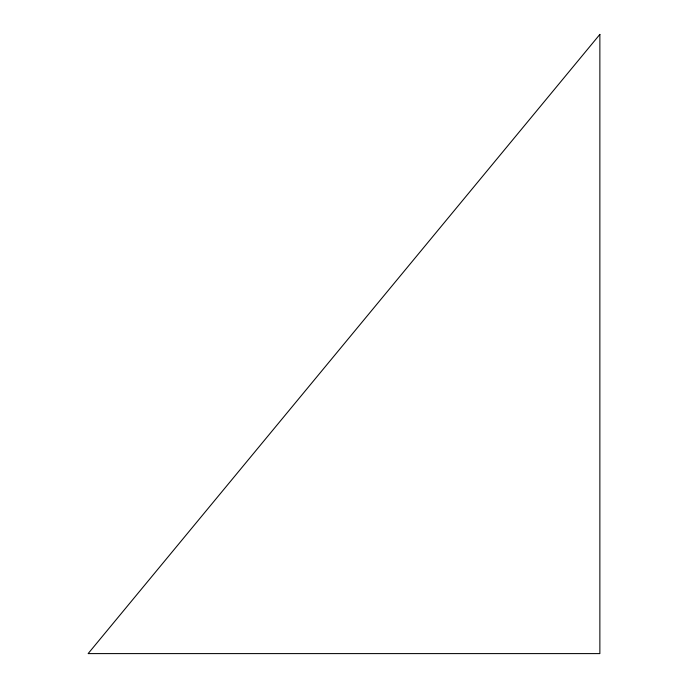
<?xml version="1.0" encoding="UTF-8"?>
<svg xmlns="http://www.w3.org/2000/svg" width="688" height="688" viewBox="0 0 688 688"><rect width="100%" height="100%" fill="white"/><g stroke="black" fill="none" stroke-linecap="round" stroke-linejoin="round"><path stroke-width="1.03" d="M599.867 34.4L88.133 653.6L599.867 653.6L599.867 34.4"/></g></svg>
